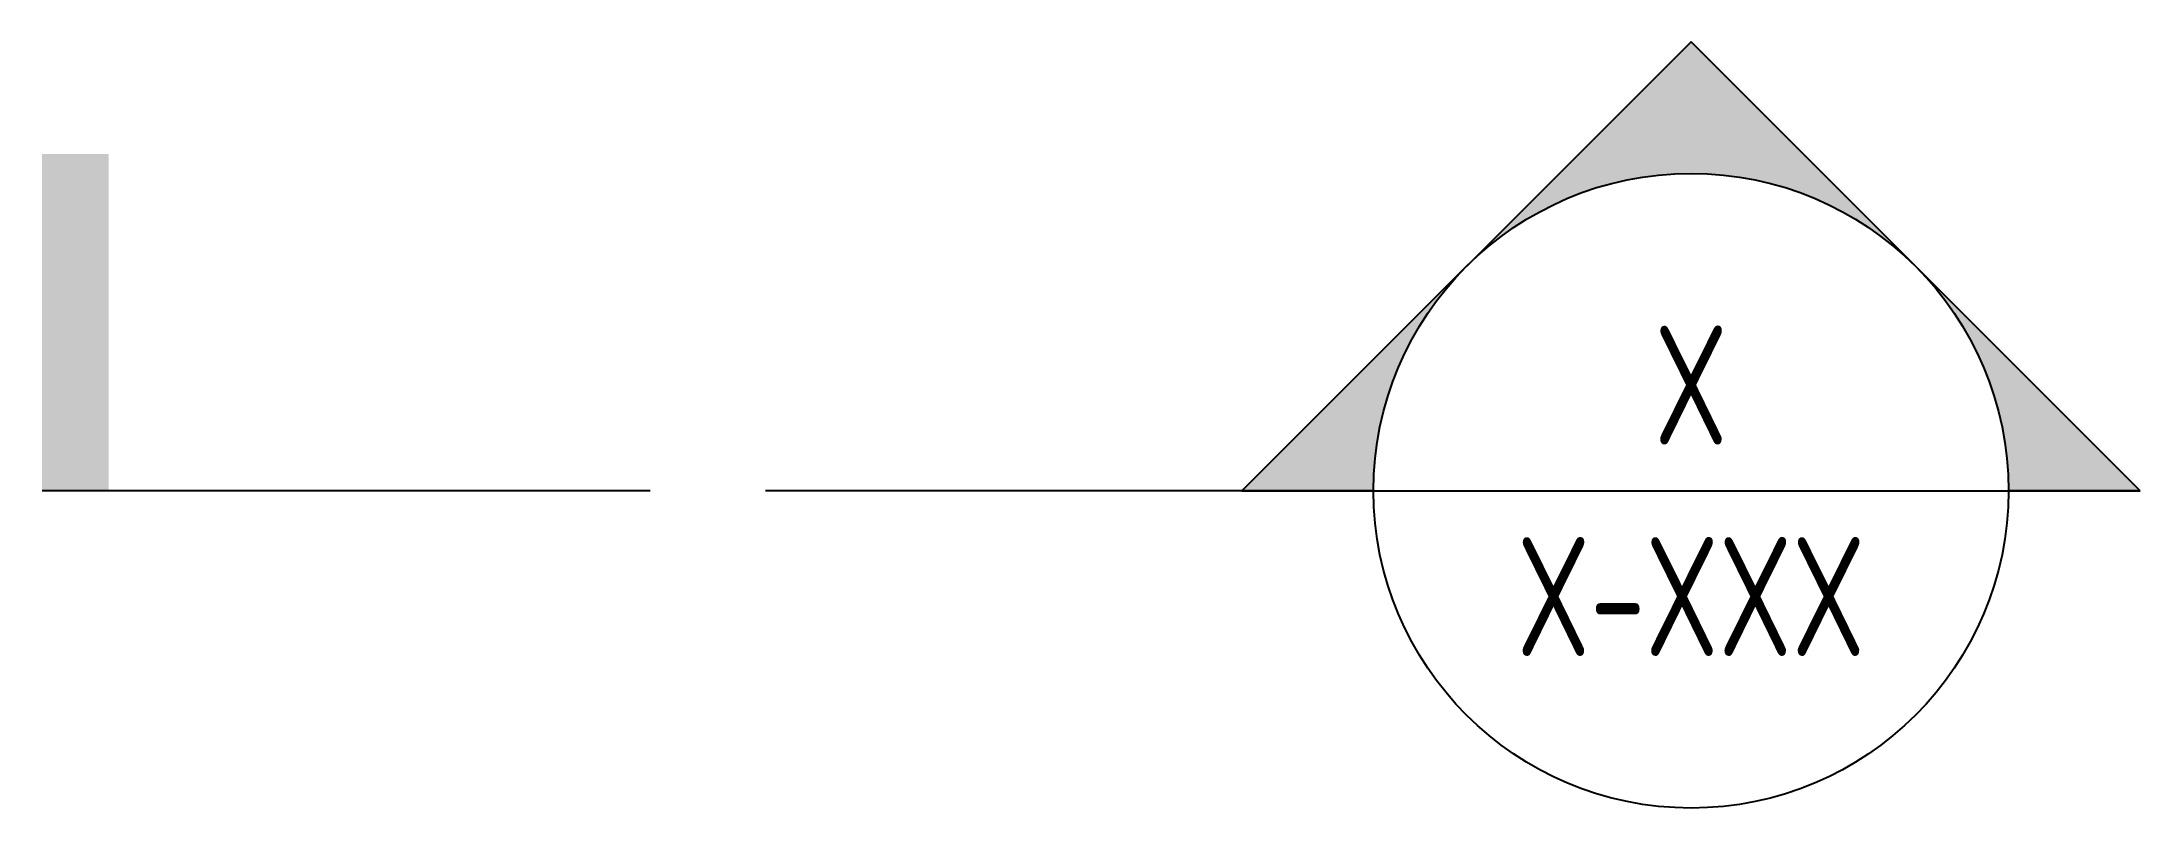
# Model space of a CAD drawing. Header units: inches. Extents: x -1.3 to 0.35, y -0.25 to 0.35.
import ezdxf
from ezdxf.enums import TextEntityAlignment as Align

# ---------------------------------------------------------------- set-up
doc = ezdxf.new("R2010")
doc.units = ezdxf.units.IN
doc.header["$MEASUREMENT"] = 0
doc.layers.add('0 @ 1', color=7, linetype='Continuous')
doc.styles.add('HandAttr', font='archquik.shx', dxfattribs={"width": 0.8})

# ---------------------------------------------------------------- blocks, each defined once
blk = doc.blocks.new('Section Tag')
at = {"linetype": 'ByBlock'}
h = blk.add_hatch(color=0, dxfattribs=at)
h.paths.add_polyline_path([(0, 0.3536), (-0.1768, 0.1768, -0.414214), (0.1768, 0.1768)])
h.paths.add_polyline_path([(0.1768, 0.1768, -0.198912), (0.25, 0), (0.3536, 0)])
h.paths.add_polyline_path([(-0.1768, 0.1768), (-0.3536, 0), (-0.25, 0, -0.198912)])
at = {"linetype": 'ByBlock', "lineweight": -2}
blk.add_hatch(color=0, dxfattribs=at).paths.add_polyline_path([(-1.2459, 0), (-1.2459, 0.2652), (-1.2984, 0.2652), (-1.2984, 0)])
at = {"color": 0, "linetype": 'ByBlock'}
for p, q in [((0, 0.3536), (-0.3536, 0)), ((0.3536, 0), (0, 0.3536)), ((-0.3536, 0), (-0.25, 0)), ((-0.25, 0), (0.25, 0)), ((0.3536, 0), (0.25, 0)), ((0.25, 0), (0.3536, 0))]:
    blk.add_line(p, q, dxfattribs=at)
at = {"color": 0, "linetype": 'ByBlock', "lineweight": -2}
for p, q in [((-0.8196, 0), (-1.2984, 0)), ((-0.25, 0), (-0.7288, 0))]:
    blk.add_line(p, q, dxfattribs=at)
at = {"color": 0, "linetype": 'ByBlock'}
blk.add_circle((0, 0), 0.25, dxfattribs=at)
at = {"color": 0, "linetype": 'ByBlock', "style": 'HandAttr', "width": 0.8}
for tag, p in [('NUMBER', (0, 0.0833)), ('SHEET', (0, -0.0833))]:
    blk.add_attdef(tag, text='', height=0.0938, dxfattribs=at).set_placement(p, align=Align.MIDDLE)

msp = doc.modelspace()

# ---------------------------------------------------------------- block references
at = {"layer": '0 @ 1'}
msp.add_blockref('Section Tag', (0, 0), dxfattribs=at).add_auto_attribs({'NUMBER': 'X', 'SHEET': 'X-XXX'})

doc.saveas('drawing.dxf')
